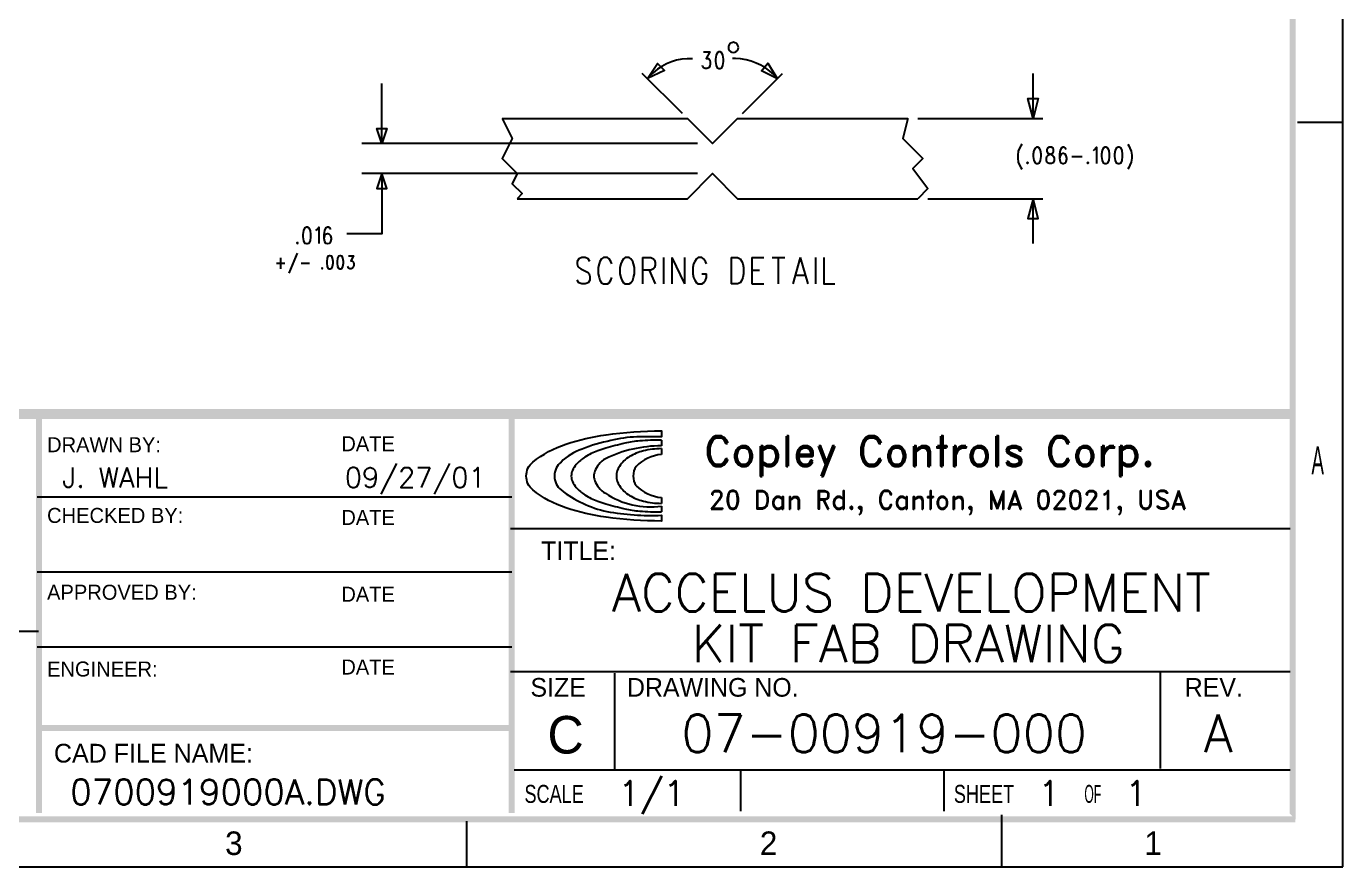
# Model space of a CAD drawing. Extents: x 0 to 19.9, y 0 to 15.
# Drawn here: x 13.33 to 19.9, y 0 to 4.19 of the extents above; entities that cross this region are included whole.
import ezdxf
from ezdxf.enums import TextEntityAlignment as Align

# ---------------------------------------------------------------- set-up
doc = ezdxf.new("R2010")
doc.units = 0
doc.header["$MEASUREMENT"] = 0
for name, color, linetype in [('10', 7, 'CONTINUOUS'), ('FORMAT', 3, 'CONTINUOUS'), ('OBJECT', 2, 'CONTINUOUS'), ('TITLE1', 6, 'CONTINUOUS')]:
    doc.layers.add(name, color=color, linetype=linetype)
doc.styles.add('ROMAND', font='romand')
doc.styles.add('ROMANS', font='romans.shx')
doc.styles.add('SM2', font='TXT', dxfattribs={"width": 0.5})

# ---------------------------------------------------------------- blocks, each defined once
blk = doc.blocks.new('CDWG')
at = {"layer": 'FORMAT'}
for p, q in [((19.9, 0), (19.9, 15)), ((19.9, 3.7142), (19.6745, 3.7142)), ((15.753, 1.845), (13.3837, 1.845)), ((15.7469, 1.6872), (19.6373, 1.6872)), ((15.753, 1.47), (13.3837, 1.47)), ((11.6466, 1.1754), (13.391, 1.1754)), ((15.753, 1.095), (13.3837, 1.095)), ((15.7469, 0.9741), (19.6373, 0.9741)), ((16.2652, 0.9663), (16.2652, 0.4832)), ((18.9891, 0.9741), (18.9891, 0.4897)), ((15.7651, 0.4832), (19.6373, 0.4832)), ((16.8937, 0.4832), (16.8937, 0.2775)), ((17.9088, 0.4832), (17.9088, 0.2775)), ((15.5273, 0.2273), (15.5273, 0)), ((18.1963, 0.2583), (18.1963, 0)), ((0, 0), (19.9, 0))]:
    blk.add_line(p, q, dxfattribs=at)
blk.add_lwpolyline([(15.8249, 1.9499, -0.22708), (15.8581, 2.0192, -0.089204), (16.0226, 2.109, -0.046169), (16.2234, 2.1559, -0.034314), (16.4999, 2.1749), (16.4999, 2.1461, 0.00009), (16.4998, 2.1461, 0.004117), (16.3763, 2.1452, 0.052532), (16.2468, 2.1263, 0.049378), (16.1037, 2.0838, 0.116794), (15.9985, 2.0192, 0.22708), (15.9653, 1.9499, 0.22708), (15.9985, 1.8806, 0.11179), (16.2274, 1.7729, 0.05583), (16.4999, 1.7542), (16.4999, 1.7249, -0.029712), (16.2234, 1.7439, -0.046169), (16.0226, 1.7908, -0.089204), (15.8581, 1.8806, -0.22708)], format="xyb", close=True, dxfattribs=at)
for points in [[(16.4999, 2.1281, 0.026815), (16.3912, 2.1251, 0.038541), (16.3164, 2.1132, 0.008609), (16.2218, 2.0888, 0.019978), (16.1817, 2.0759, 0.055121), (16.1182, 2.0445, 0.067962), (16.0744, 2.0071, 0.081542), (16.0556, 1.9776, 0.101331), (16.0499, 1.9499, 0.101331), (16.0556, 1.9222, 0.081542), (16.0744, 1.8927, 0.067962), (16.1182, 1.8554, 0.055121), (16.1817, 1.8239, 0.019978), (16.2218, 1.8111, 0.008609), (16.3164, 1.7867, 0.038541), (16.3912, 1.7747, 0.026815), (16.4999, 1.7717)], [(16.3408, 2.0465, 0.107013), (16.2898, 1.9981, 0.107013)], [(16.4098, 2.0753, 0.074938), (16.3408, 2.0465, 0.074938)], [(16.4999, 2.0572, 0.177579), (16.3735, 1.9981, 0.177579)], [(16.2898, 1.9981, 0.150853), (16.2749, 1.9499, 0.150853)], [(16.2749, 1.9499, 0.150853), (16.2898, 1.9017, 0.150853)], [(16.2898, 1.9017, 0.107013), (16.3408, 1.8534, 0.107013)]]:
    blk.add_lwpolyline(points, format="xyb", dxfattribs=at)
for points in [[(16.4999, 2.1281), (16.4999, 2.1003)], [(16.4999, 2.0865), (16.4999, 2.0572)], [(16.4999, 1.8426), (16.4999, 1.8134)], [(16.4999, 1.7999), (16.4999, 1.7717)]]:
    blk.add_lwpolyline(points, dxfattribs=at)
for centre, radius, start, end in [((16.4989, 1.4611), 0.6392, 89.90672, 115.85624), ((16.5057, 1.6701), 0.4164, 90.79867, 103.3121), ((16.2232, 1.9499), 0.0608, 156.8556, 180), ((16.3076, 1.9138), 0.1526, 142.31144, 156.8556), ((16.2785, 1.9363), 0.1158, 120.28479, 142.31144), ((16.4441, 1.9499), 0.0855, 145.68579, 180), ((16.2232, 1.9499), 0.0608, 180, 203.1444), ((16.3076, 1.986), 0.1526, 203.1444, 217.68856), ((16.4441, 1.9499), 0.0855, 180, 214.31421), ((16.2785, 1.9635), 0.1158, 217.68856, 239.71521), ((16.4439, 2.2003), 0.4043, 236.39756, 277.96626), ((16.471, 2.0679), 0.251, 238.74682, 255.88923), ((16.5173, 2.0445), 0.2027, 224.80096, 265.07921), ((16.4999, 2.1829), 0.3695, 255.88923, 270)]:
    blk.add_arc(centre, radius, start, end, dxfattribs=at)
for points in [[(19.665, 14.765), (19.635, 14.735), (19.665, 0.235), (19.635, 0.265)], [(8.7896, 2.2839), (8.7896, 2.2339), (19.635, 2.2839), (19.635, 2.2339)], [(13.3777, 0.2682), (13.4077, 0.2682), (13.3777, 2.2339), (13.4077, 2.2339)], [(15.7376, 0.2682), (15.7676, 0.2682), (15.7376, 2.2339), (15.7676, 2.2339)], [(13.3987, 0.7075), (13.3987, 0.6775), (15.758, 0.7075), (15.758, 0.6775)], [(19.6636, 0.2211), (19.6636, 0.2511), (0.2359, 0.2211), (0.2359, 0.2511)]]:
    blk.add_trace(points, dxfattribs=at)
for s, height, p in [('DRAWN BY:', 0.075, (13.4333, 2.0687)), ('DATE', 0.075, (14.902, 2.0735)), ('CHECKED BY:', 0.075, (13.4333, 1.7156)), ('DATE', 0.075, (14.902, 1.7055)), ('TITLE:', 0.093, (15.8995, 1.5303)), ('APPROVED BY:', 0.075, (13.4333, 1.3323)), ('DATE', 0.075, (14.902, 1.3222)), ('ENGINEER:', 0.075, (13.4333, 0.949)), ('DATE', 0.075, (14.902, 0.959)), ('SIZE', 0.093, (15.846, 0.8486)), ('DRAWING NO.', 0.093, (16.3278, 0.8486)), ('REV.', 0.093, (19.1117, 0.8486)), ('CAD FILE NAME:', 0.0935, (13.4675, 0.5197))]:
    blk.add_text(s, height=height, dxfattribs=at).set_placement(p)
at = {"layer": 'FORMAT', "style": 'ROMAND'}
for s, height, p in [('Copley Controls Corp.', 0.15, (16.7136, 1.999)), ('20 Dan Rd., Canton, MA 02021, USA', 0.093, (16.7365, 1.7848))]:
    blk.add_text(s, height=height, dxfattribs=at).set_placement(p)
at = {"layer": 'FORMAT', "style": 'SM2', "width": 0.5}
blk.add_text('A', height=0.1403, dxfattribs=at).set_placement((19.7754, 1.9575), align=Align.CENTER)
at = {"layer": 'FORMAT'}
blk.add_text('C', height=0.1875, dxfattribs=at).set_placement((16.0214, 0.6584), align=Align.MIDDLE)
for s, width, p in [('SCALE', 0.75, (15.8161, 0.3183)), ('SHEET', 0.75, (17.9593, 0.3183)), ('OF', 0.5, (18.6109, 0.3183))]:
    blk.add_text(s, height=0.09, dxfattribs=dict(at, width=width)).set_placement(p)
for s, p in [('3', (14.3655, 0.0583)), ('2', (17.0345, 0.0583)), ('1', (18.9536, 0.0583))]:
    blk.add_text(s, height=0.1174, dxfattribs=at).set_placement(p, align=Align.CENTER)
at = {"layer": 'TITLE1', "style": 'ROMANS', "flags": 8}
for tag, height, p in [('XX', 0.15, (14.3777, 14.1253)), ('XX/XX', 0.075, (13.1243, 1.2636))]:
    blk.add_attdef(tag, text='', height=height, dxfattribs=at).set_placement(p, align=Align.CENTER)
at = {"layer": 'TITLE1', "style": 'ROMANS', "width": 0.707576, "flags": 8}
blk.add_attdef('XX/XX/XX', text='', height=0.15, dxfattribs=at).set_placement((18.0526, 14.1165), (18.8663, 14.1165), align=Align.FIT)
at = {"layer": 'TITLE1', "style": 'ROMANS'}
for tag, p, height in [('XXXXXXX', (13.5096, 1.8925), 0.1), ('XX/XX/XX', (14.9197, 1.8925), 0.1), ('XXXXXXX', (11.741, 0.8194), 0.1), ('XX-XXXXX-XXX', (16.5993, 0.5712), 0.1875), ('XXXXXX', (11.7396, 0.3322), 0.1), ('XXXXXXX', (13.5488, 0.3103), 0.125), ('X', (18.3817, 0.3037), 0.125)]:
    blk.add_attdef(tag, p, '', height=height, dxfattribs=at)
at = {"layer": 'TITLE1', "style": 'ROMANS', "flags": 8}
for tag, p, height in [('XXXXX', (12.0543, 1.5859), 0.075), ('XXX', (13.0516, 1.5859), 0.075), ('XXXXXXXX', (13.5096, 1.5287), 0.093), ('XX/XX/XX', (14.9197, 1.5287), 0.093), ('XXXXX', (12.0517, 1.4275), 0.075), ('XXX', (13.0572, 1.4345), 0.075), ('XXXXX', (12.0517, 1.2565), 0.075)]:
    blk.add_attdef(tag, p, '', height=height, dxfattribs=at)
at = {"layer": 'TITLE1', "style": 'ROMANS'}
for tag, height, p in [('XXXXXXXXXXXXXXXX', 0.1875, (17.9901, 1.3797)), ('XXXXXXXXXXXXXXXXXXXX', 0.1875, (17.7315, 1.0774)), ('XX', 0.1875, (19.2793, 0.5712)), ('XXXXX', 0.125, (16.4513, 0.3037)), ('X', 0.125, (18.8688, 0.3037))]:
    blk.add_attdef(tag, text='', height=height, dxfattribs=at).set_placement(p, align=Align.CENTER)

msp = doc.modelspace()

# ---------------------------------------------------------------- linework, layer by layer
at = {"layer": '10'}
for points in [[(16.8844, 4.0889), (16.8824, 4.0958), (16.8794, 4.1027), (16.8735, 4.1096), (16.8666, 4.1126), (16.8598, 4.1145), (16.8519, 4.1126), (16.844, 4.1096), (16.8381, 4.1027), (16.8351, 4.0958), (16.8342, 4.0889), (16.8351, 4.0811), (16.8381, 4.0742), (16.844, 4.0683), (16.8519, 4.0653), (16.8598, 4.0643), (16.8666, 4.0653), (16.8735, 4.0683), (16.8794, 4.0742), (16.8824, 4.0811), (16.8844, 4.0889)], [(16.654, 4.0328), (16.6275, 4.0328), (16.6019, 4.0299), (16.5753, 4.025), (16.5497, 4.0171), (16.5251, 4.0072), (16.5015, 3.9944), (16.4798, 3.9797), (16.4582, 3.963), (16.4395, 3.9452), (16.4296, 3.9344)], [(16.4296, 3.9344), (16.4798, 4.0092), (16.5143, 3.9738), (16.4296, 3.9344)], [(16.7092, 4.0663), (16.7407, 4.0663), (16.7229, 4.0338), (16.7328, 4.0338), (16.7387, 4.0299), (16.7407, 4.0259), (16.7436, 4.0151), (16.7436, 4.0072), (16.7407, 3.9954), (16.7357, 3.9876), (16.7269, 3.9846), (16.718, 3.9846), (16.7092, 3.9876), (16.7062, 3.9915), (16.7042, 3.9994)], [(16.7859, 4.0663), (16.7771, 4.0624), (16.7722, 4.0506), (16.7692, 4.0299), (16.7692, 4.0191), (16.7722, 3.9994), (16.7771, 3.9876), (16.7859, 3.9846), (16.7928, 3.9846), (16.8007, 3.9876), (16.8066, 3.9994), (16.8096, 4.0191), (16.8096, 4.0299), (16.8066, 4.0506), (16.8007, 4.0624), (16.7928, 4.0663), (16.7859, 4.0663)], [(17.0783, 3.9344), (17.0605, 3.9531), (17.0409, 3.9708), (17.0192, 3.9866), (16.9966, 4.0004), (16.972, 4.0112), (16.9473, 4.02), (16.9227, 4.0269), (16.8952, 4.0318), (16.8696, 4.0338), (16.8538, 4.0338)], [(17.0792, 3.9315), (16.9995, 3.9728), (17.03, 4.0112), (17.0792, 3.9315)], [(16.6048, 3.7592), (16.404, 3.959)], [(16.904, 3.7592), (17.1048, 3.959)], [(18.3548, 3.7346), (18.3292, 3.834), (18.3794, 3.834), (18.3548, 3.7346), (18.3548, 3.959)], [(15.1048, 3.6096), (15.0792, 3.6844), (15.1294, 3.6844), (15.1048, 3.6096), (15.1048, 3.9088)], [(15.7042, 3.7346), (15.7544, 3.6342), (15.7042, 3.5338), (15.779, 3.459), (15.7544, 3.4088), (15.8046, 3.3596), (15.779, 3.334)], [(15.7042, 3.7346), (16.6294, 3.7346), (16.7544, 3.6096), (16.8794, 3.7346), (17.7298, 3.7346)], [(17.7298, 3.7346), (17.7042, 3.6342), (17.8046, 3.5338), (17.7544, 3.4846), (17.8292, 3.3842), (17.779, 3.334)], [(17.779, 3.7346), (18.404, 3.7346)], [(16.6796, 3.6096), (15.0044, 3.6096)], [(18.2987, 3.6067), (18.2938, 3.5978), (18.2869, 3.587), (18.281, 3.5712), (18.279, 3.5515), (18.279, 3.5358), (18.281, 3.5161), (18.2869, 3.5013), (18.2938, 3.4895), (18.2987, 3.4817)], [(18.3725, 3.5909), (18.3647, 3.587), (18.3588, 3.5752), (18.3558, 3.5555), (18.3558, 3.5446), (18.3588, 3.524), (18.3647, 3.5122), (18.3725, 3.5092), (18.3785, 3.5092), (18.3863, 3.5122), (18.3922, 3.524), (18.3952, 3.5446), (18.3952, 3.5555), (18.3922, 3.5752), (18.3863, 3.587), (18.3785, 3.5909), (18.3725, 3.5909)], [(18.4355, 3.5909), (18.4267, 3.587), (18.4237, 3.5791), (18.4237, 3.5712), (18.4267, 3.5633), (18.4326, 3.5594), (18.4434, 3.5555), (18.4523, 3.5515), (18.4572, 3.5446), (18.4601, 3.5358), (18.4601, 3.524), (18.4572, 3.5161), (18.4552, 3.5122), (18.4464, 3.5092), (18.4355, 3.5092), (18.4267, 3.5122), (18.4237, 3.5161), (18.4218, 3.524), (18.4218, 3.5358), (18.4237, 3.5446), (18.4296, 3.5515), (18.4385, 3.5555), (18.4493, 3.5594), (18.4552, 3.5633), (18.4572, 3.5712), (18.4572, 3.5791), (18.4552, 3.587), (18.4464, 3.5909), (18.4355, 3.5909)], [(18.5202, 3.5791), (18.5172, 3.587), (18.5094, 3.5909), (18.5035, 3.5909), (18.4946, 3.587), (18.4897, 3.5752), (18.4867, 3.5555), (18.4867, 3.5358), (18.4897, 3.52), (18.4946, 3.5122), (18.5035, 3.5092), (18.5064, 3.5092), (18.5143, 3.5122), (18.5202, 3.52), (18.5231, 3.5319), (18.5231, 3.5358), (18.5202, 3.5486), (18.5143, 3.5555), (18.5064, 3.5594), (18.5035, 3.5594), (18.4946, 3.5555), (18.4897, 3.5486), (18.4867, 3.5358)], [(18.656, 3.5752), (18.6619, 3.5791), (18.6718, 3.5909), (18.6718, 3.5092)], [(18.7131, 3.5909), (18.7052, 3.587), (18.6993, 3.5752), (18.6964, 3.5555), (18.6964, 3.5446), (18.6993, 3.524), (18.7052, 3.5122), (18.7131, 3.5092), (18.719, 3.5092), (18.7279, 3.5122), (18.7338, 3.524), (18.7367, 3.5446), (18.7367, 3.5555), (18.7338, 3.5752), (18.7279, 3.587), (18.719, 3.5909), (18.7131, 3.5909)], [(18.779, 3.5909), (18.7702, 3.587), (18.7643, 3.5752), (18.7613, 3.5555), (18.7613, 3.5446), (18.7643, 3.524), (18.7702, 3.5122), (18.779, 3.5092), (18.784, 3.5092), (18.7938, 3.5122), (18.7987, 3.524), (18.8017, 3.5446), (18.8017, 3.5555), (18.7987, 3.5752), (18.7938, 3.587), (18.784, 3.5909), (18.779, 3.5909)], [(18.8273, 3.6067), (18.8322, 3.5978), (18.8381, 3.587), (18.844, 3.5712), (18.847, 3.5515), (18.847, 3.5358), (18.844, 3.5161), (18.8381, 3.5013), (18.8322, 3.4895), (18.8273, 3.4817)], [(18.3273, 3.5161), (18.3243, 3.5122), (18.3273, 3.5092), (18.3302, 3.5122), (18.3273, 3.5161)], [(18.5487, 3.5446), (18.5999, 3.5446)], [(18.6285, 3.5161), (18.6255, 3.5122), (18.6285, 3.5092), (18.6314, 3.5122), (18.6285, 3.5161)], [(15.1048, 3.459), (15.1048, 3.1588), (14.9296, 3.1588)], [(16.6796, 3.459), (15.0044, 3.459)], [(15.1048, 3.459), (15.0792, 3.3842), (15.1294, 3.3842), (15.1048, 3.459)], [(15.779, 3.334), (16.6294, 3.334), (16.7544, 3.459), (16.8794, 3.334), (17.779, 3.334)], [(17.8292, 3.334), (18.404, 3.334)], [(18.3548, 3.334), (18.3292, 3.2346), (18.3794, 3.2346), (18.3548, 3.334)], [(18.3548, 3.1096), (18.3548, 3.334)], [(14.7279, 3.1913), (14.718, 3.1874), (14.7131, 3.1756), (14.7101, 3.1549), (14.7101, 3.1441), (14.7131, 3.1244), (14.718, 3.1126), (14.7279, 3.1096), (14.7328, 3.1096), (14.7416, 3.1126), (14.7475, 3.1244), (14.7505, 3.1441), (14.7505, 3.1549), (14.7475, 3.1756), (14.7416, 3.1874), (14.7328, 3.1913), (14.7279, 3.1913)], [(14.7751, 3.1756), (14.781, 3.1795), (14.7899, 3.1913), (14.7899, 3.1096)], [(14.8489, 3.1795), (14.846, 3.1874), (14.8381, 3.1913), (14.8322, 3.1913), (14.8233, 3.1874), (14.8184, 3.1756), (14.8155, 3.1549), (14.8155, 3.1362), (14.8184, 3.1204), (14.8233, 3.1126), (14.8322, 3.1096), (14.8351, 3.1096), (14.843, 3.1126), (14.8489, 3.1204), (14.8529, 3.1322), (14.8529, 3.1362), (14.8489, 3.148), (14.843, 3.1549), (14.8351, 3.1588), (14.8322, 3.1588), (14.8233, 3.1549), (14.8184, 3.148), (14.8155, 3.1362)], [(14.6816, 3.1165), (14.6796, 3.1126), (14.6816, 3.1096), (14.6846, 3.1126), (14.6816, 3.1165)], [(14.5988, 3.0396), (14.5988, 2.9845)], [(14.6815, 3.0623), (14.6401, 2.9619)], [(14.8419, 3.0495), (14.835, 3.0465), (14.8311, 3.0367), (14.8291, 3.0209), (14.8291, 3.0121), (14.8311, 2.9963), (14.835, 2.9875), (14.8419, 2.9845), (14.8468, 2.9845), (14.8547, 2.9875), (14.8587, 2.9963), (14.8606, 3.0121), (14.8606, 3.0209), (14.8587, 3.0367), (14.8547, 3.0465), (14.8468, 3.0495), (14.8419, 3.0495)], [(14.8941, 3.0495), (14.8882, 3.0465), (14.8833, 3.0367), (14.8813, 3.0209), (14.8813, 3.0121), (14.8833, 2.9963), (14.8882, 2.9875), (14.8941, 2.9845), (14.899, 2.9845), (14.9059, 2.9875), (14.9098, 2.9963), (14.9128, 3.0121), (14.9128, 3.0209), (14.9098, 3.0367), (14.9059, 3.0465), (14.899, 3.0495), (14.8941, 3.0495)], [(14.9384, 3.0495), (14.963, 3.0495), (14.9492, 3.0239), (14.9561, 3.0239), (14.96, 3.0209), (14.963, 3.018), (14.9649, 3.0091), (14.9649, 3.0022), (14.963, 2.9934), (14.9581, 2.9875), (14.9512, 2.9845), (14.9443, 2.9845), (14.9384, 2.9875), (14.9354, 2.9904), (14.9335, 2.9963)], [(16.1422, 3.021), (16.1334, 3.0338), (16.1196, 3.0397), (16.1019, 3.0397), (16.0881, 3.0338), (16.0792, 3.021), (16.0792, 3.0092), (16.0832, 2.9964), (16.0881, 2.9905), (16.097, 2.9846), (16.1245, 2.9708), (16.1334, 2.9649), (16.1383, 2.959), (16.1422, 2.9462), (16.1422, 2.9275), (16.1334, 2.9147), (16.1196, 2.9088), (16.1019, 2.9088), (16.0881, 2.9147), (16.0792, 2.9275)], [(16.2515, 3.0092), (16.2475, 3.021), (16.2387, 3.0338), (16.2298, 3.0397), (16.2101, 3.0397), (16.2013, 3.0338), (16.1924, 3.021), (16.1885, 3.0092), (16.1836, 2.9905), (16.1836, 2.959), (16.1885, 2.9403), (16.1924, 2.9275), (16.2013, 2.9147), (16.2101, 2.9088), (16.2298, 2.9088), (16.2387, 2.9147), (16.2475, 2.9275), (16.2515, 2.9403)], [(16.3194, 3.0397), (16.3105, 3.0338), (16.3017, 3.021), (16.2977, 3.0092), (16.2928, 2.9905), (16.2928, 2.959), (16.2977, 2.9403), (16.3017, 2.9275), (16.3105, 2.9147), (16.3194, 2.9088), (16.3381, 2.9088), (16.347, 2.9147), (16.3568, 2.9275), (16.3607, 2.9403), (16.3657, 2.959), (16.3657, 2.9905), (16.3607, 3.0092), (16.3568, 3.021), (16.347, 3.0338), (16.3381, 3.0397), (16.3194, 3.0397)], [(16.406, 3.0397), (16.406, 2.9088)], [(16.406, 3.0397), (16.4473, 3.0397), (16.4601, 3.0338), (16.4651, 3.0269), (16.469, 3.0151), (16.469, 3.0023), (16.4651, 2.9905), (16.4601, 2.9846), (16.4473, 2.9767), (16.406, 2.9767)], [(16.5103, 3.0397), (16.5103, 2.9088)], [(16.5517, 3.0397), (16.5517, 2.9088)], [(16.5517, 3.0397), (16.6157, 2.9088)], [(16.6157, 3.0397), (16.6157, 2.9088)], [(16.7239, 3.0092), (16.719, 3.021), (16.7101, 3.0338), (16.7013, 3.0397), (16.6836, 3.0397), (16.6747, 3.0338), (16.6659, 3.021), (16.6599, 3.0092), (16.656, 2.9905), (16.656, 2.959), (16.6599, 2.9403), (16.6659, 2.9275), (16.6747, 2.9147), (16.6836, 2.9088), (16.7013, 2.9088), (16.7101, 2.9147), (16.719, 2.9275), (16.7239, 2.9403), (16.7239, 2.959)], [(16.847, 3.0397), (16.847, 2.9088)], [(16.847, 3.0397), (16.8794, 3.0397), (16.8922, 3.0338), (16.9011, 3.021), (16.906, 3.0092), (16.9099, 2.9905), (16.9099, 2.959), (16.906, 2.9403), (16.9011, 2.9275), (16.8922, 2.9147), (16.8794, 2.9088), (16.847, 2.9088)], [(16.9513, 3.0397), (16.9513, 2.9088)], [(16.9513, 3.0397), (17.0103, 3.0397)], [(17.0517, 3.0397), (17.1157, 3.0397)], [(17.0832, 3.0397), (17.0832, 2.9088)], [(17.1924, 3.0397), (17.156, 2.9088)], [(17.1924, 3.0397), (17.2298, 2.9088)], [(17.2692, 3.0397), (17.2692, 2.9088)], [(17.3105, 3.0397), (17.3105, 2.9088), (17.3657, 2.9088)], [(14.5791, 3.0121), (14.6195, 3.0121)], [(14.7012, 3.0121), (14.7425, 3.0121)], [(14.8065, 2.9904), (14.8045, 2.9875), (14.8065, 2.9845), (14.8085, 2.9875), (14.8065, 2.9904)], [(16.4385, 2.9767), (16.469, 2.9088)], [(16.7013, 2.959), (16.7239, 2.959)], [(16.9513, 2.9767), (16.9887, 2.9767)], [(16.9513, 2.9088), (17.0103, 2.9088)], [(17.1698, 2.9521), (17.2151, 2.9521)]]:
    msp.add_lwpolyline(points, dxfattribs=at)

# ---------------------------------------------------------------- block references
at = {"layer": 'OBJECT'}
ref = msp.add_blockref('CDWG', (0, 0), dxfattribs=at)
ref.add_attrib('XXXXXXXXXXXXXXXX', 'ACCELUS DEVELOPMENT', dxfattribs={"layer": 'TITLE1', "height": 0.1875, "style": 'ROMANS'}).set_placement((17.7476, 1.2743), align=Align.CENTER)
ref.add_attrib('XXXXXXXXXXXXXXXXXXXX', 'KIT FAB DRAWING', dxfattribs={"layer": 'TITLE1', "height": 0.1875, "style": 'ROMANS'}).set_placement((17.7315, 1.0199), align=Align.CENTER)
ref.add_attrib('XX-XXXXX-XXX', '07-00919-000', (16.5993, 0.5712), dxfattribs={"layer": 'TITLE1', "height": 0.1875, "style": 'ROMANS'})
ref.add_attrib('XX', 'A', dxfattribs={"layer": 'TITLE1', "height": 0.1875, "style": 'ROMANS'}).set_placement((19.2793, 0.5712), align=Align.CENTER)
ref.add_attrib('XXXXXXX', '0700919000A.DWG', (13.5488, 0.3103), dxfattribs={"layer": 'TITLE1', "height": 0.125, "style": 'ROMANS'})
ref.add_attrib('XXXXX', '1/1', dxfattribs={"layer": 'TITLE1', "height": 0.125, "style": 'ROMANS'}).set_placement((16.4513, 0.3037), align=Align.CENTER)
ref.add_attrib('X', '1', (18.3817, 0.3037), dxfattribs={"layer": 'TITLE1', "height": 0.125, "style": 'ROMANS'})
ref.add_attrib('X', '1', dxfattribs={"layer": 'TITLE1', "height": 0.125, "style": 'ROMANS'}).set_placement((18.8688, 0.3037), align=Align.CENTER)
ref.add_attrib('XXXXXXX', 'J. WAHL', (13.5096, 1.8925), dxfattribs={"layer": 'TITLE1', "height": 0.1, "style": 'ROMANS'})
ref.add_attrib('XX/XX/XX', '09/27/01', (14.9197, 1.8925), dxfattribs={"layer": 'TITLE1', "height": 0.1, "style": 'ROMANS'})

doc.saveas('drawing.dxf')
